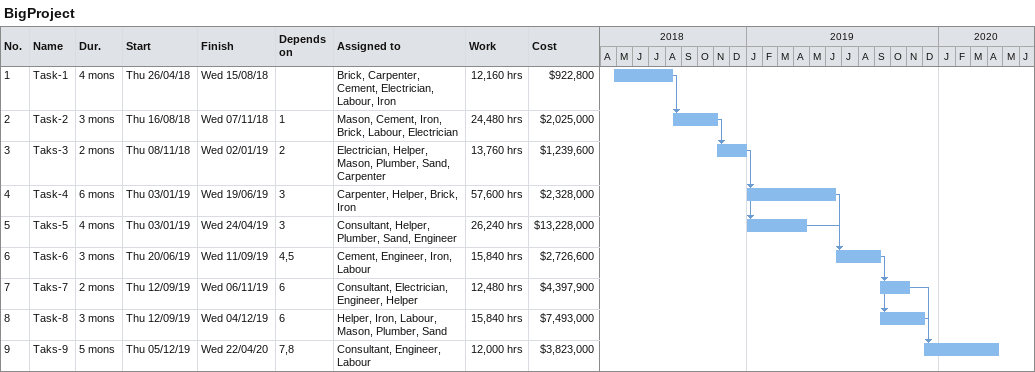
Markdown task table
BigProject

| ID | Task | Duration | Start | Finish | Predecessors | Resources | Work (h) | Cost ($) |
|---|---|---|---|---|---|---|---|---|
| 1 | Task-1 | 4mo | 2018-04-26 | 2018-08-15 |  | Brick, Carpenter, Cement, Electrician, Labour, Iron | 12160 | 922800 |
| 2 | Task-2 | 3mo | 2018-08-16 | 2018-11-07 | 1 | Mason, Cement, Iron, Brick, Labour, Electrician | 24480 | 2025000 |
| 3 | Taks-3 | 2mo | 2018-11-08 | 2019-01-02 | 2 | Electrician, Helper, Mason, Plumber, Sand, Carpenter | 13760 | 1239600 |
| 4 | Task-4 | 6mo | 2019-01-03 | 2019-06-19 | 3 | Carpenter, Helper, Brick, Iron | 57600 | 2328000 |
| 5 | Taks-5 | 4mo | 2019-01-03 | 2019-04-24 | 3 | Consultant, Helper, Plumber, Sand, Engineer | 26240 | 13228000 |
| 6 | Task-6 | 3mo | 2019-06-20 | 2019-09-11 | 4, 5 | Cement, Engineer, Iron, Labour | 15840 | 2726600 |
| 7 | Taks-7 | 2mo | 2019-09-12 | 2019-11-06 | 6 | Consultant, Electrician, Engineer, Helper | 12480 | 4397900 |
| 8 | Task-8 | 3mo | 2019-09-12 | 2019-12-04 | 6 | Helper, Iron, Labour, Mason, Plumber, Sand | 15840 | 7493000 |
| 9 | Taks-9 | 5mo | 2019-12-05 | 2020-04-22 | 7, 8 | Consultant, Engineer, Labour | 12000 | 3823000 |
